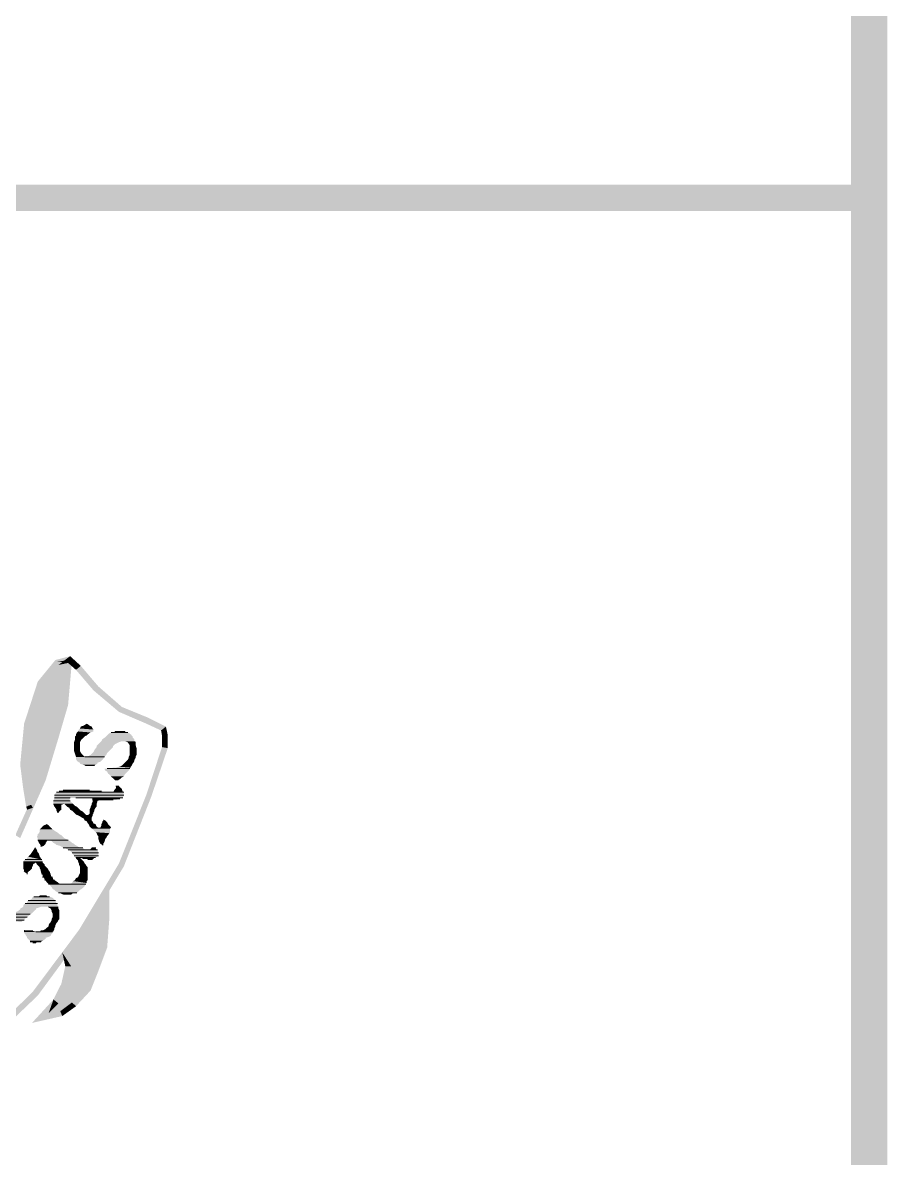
# Model space of a CAD drawing. Header units: inches. Extents: x 0.9 to 46, y 0.8 to 32.4.
# Drawn here: x 44.573 to 46.048, y 8.179 to 10.114 of the extents above; entities that cross this region are included whole.
import ezdxf

# ---------------------------------------------------------------- set-up
doc = ezdxf.new("R2010")
doc.units = ezdxf.units.IN
doc.header["$MEASUREMENT"] = 0
doc.layers.add('PDF_Geometry', color=7, linetype='Continuous')
doc.layers.add('PDF_Solid Fills', color=7, linetype='Continuous')

msp = doc.modelspace()

# ---------------------------------------------------------------- linework, layer by layer
at = {"layer": 'PDF_Geometry', "lineweight": 9}
for points in [[(44.6508, 9.0282), (44.6524, 9.0282)], [(44.7276, 8.9048), (44.7241, 8.9048), (44.7525, 8.9048)], [(44.7276, 8.9048), (44.7525, 8.9048)], [(44.7359, 8.9065), (44.7308, 8.9065), (44.7474, 8.9065)], [(44.7359, 8.9065), (44.7474, 8.9065)], [(44.7525, 8.8882), (44.7659, 8.8882)], [(44.7525, 8.8882), (44.7659, 8.8882)], [(44.661, 8.8782), (44.671, 8.8782)], [(44.661, 8.8782), (44.671, 8.8782)], [(44.6843, 8.8632), (44.6792, 8.8632), (44.7127, 8.8632)], [(44.6843, 8.8632), (44.7126, 8.8632)], [(44.6807, 8.8482), (44.6957, 8.8482)], [(44.6807, 8.8482), (44.6958, 8.8482)], [(44.6859, 8.8482), (44.6957, 8.8482), (44.691, 8.8482)], [(44.7225, 8.8432), (44.7174, 8.8432), (44.7557, 8.8432)], [(44.7225, 8.8432), (44.7559, 8.8432)], [(44.6358, 8.8048), (44.7074, 8.8048)], [(44.6358, 8.8048), (44.7076, 8.8048)], [(44.6441, 8.8065), (44.6425, 8.8065), (44.6874, 8.8065)], [(44.6476, 8.8065), (44.6441, 8.8065), (44.6776, 8.8065)], [(44.6441, 8.8065), (44.6874, 8.8065)], [(44.6476, 8.8065), (44.6776, 8.8065)], [(44.7324, 8.8082), (44.7308, 8.8082), (44.7426, 8.8082)], [(44.7324, 8.8132), (44.7374, 8.8132)], [(44.7324, 8.8082), (44.7424, 8.8082)], [(44.6259, 8.7882), (44.6542, 8.7882)], [(44.6259, 8.7882), (44.6543, 8.7882)], [(44.6275, 8.7982), (44.7458, 8.7982)], [(44.6275, 8.7982), (44.7458, 8.7982)], [(44.6275, 8.7932), (44.6541, 8.7932)], [(44.6275, 8.7932), (44.6541, 8.7932)], [(44.6342, 8.8032), (44.631, 8.8032), (44.7458, 8.8032)], [(44.631, 8.8032), (44.746, 8.8032)], [(44.631, 8.8032), (44.746, 8.8032)], [(44.6342, 8.8032), (44.7458, 8.8032)], [(44.6642, 8.7932), (44.7426, 8.7932)], [(44.6642, 8.7932), (44.7442, 8.7932), (44.7426, 8.7932)], [(44.6874, 8.7932), (44.7426, 8.7932)], [(44.6874, 8.7932), (44.7424, 8.7932)], [(44.6926, 8.7915), (44.7376, 8.7915)], [(44.6926, 8.7915), (44.7391, 8.7915), (44.7375, 8.7915)], [(44.6926, 8.7898), (44.7226, 8.7898)], [(44.6926, 8.7898), (44.7276, 8.7898), (44.7225, 8.7898)], [(44.6326, 8.7682), (44.6342, 8.7682)], [(44.6141, 8.7482), (44.6176, 8.7465), (44.6176, 8.7465)], [(44.6693, 8.7632), (44.6926, 8.7632)], [(44.6693, 8.7632), (44.6926, 8.7632)], [(44.691, 8.7415), (44.706, 8.7415)], [(44.691, 8.7415), (44.706, 8.7415)], [(44.706, 8.7415), (44.7226, 8.7415)], [(44.706, 8.7415), (44.7226, 8.7415)], [(44.5943, 8.7082), (44.5975, 8.7032), (44.5975, 8.7032)], [(44.5991, 8.7215), (44.6507, 8.7215)], [(44.5991, 8.7215), (44.6507, 8.7215)], [(44.6425, 8.7082), (44.676, 8.7082)], [(44.6425, 8.7082), (44.676, 8.7082)], [(44.6941, 8.7082), (44.691, 8.7082), (44.6977, 8.7082)], [(44.6941, 8.7082), (44.6975, 8.7082)], [(44.7091, 8.7132), (44.7108, 8.7132)], [(44.6508, 8.7048), (44.7008, 8.7048)], [(44.6508, 8.7048), (44.7008, 8.7048)], [(44.6575, 8.6998), (44.7025, 8.6998)], [(44.6575, 8.6998), (44.7025, 8.6998)], [(44.661, 8.6948), (44.7024, 8.6948)], [(44.661, 8.6948), (44.7026, 8.6948)], [(44.6642, 8.6915), (44.6958, 8.6915)], [(44.6642, 8.6915), (44.6977, 8.6915), (44.6957, 8.6915)], [(44.676, 8.6898), (44.6926, 8.6898)], [(44.676, 8.6898), (44.6941, 8.6898), (44.6926, 8.6898)], [(44.6874, 8.7048), (44.6859, 8.7048), (44.6993, 8.7048)], [(44.6874, 8.7048), (44.6991, 8.7048)], [(44.5793, 8.6882), (44.5774, 8.6882), (44.6058, 8.6882)], [(44.5793, 8.6882), (44.606, 8.6882)], [(44.6843, 8.6882), (44.6926, 8.6882), (44.6874, 8.6882)], [(44.5758, 8.6682), (44.5809, 8.6649), (44.5809, 8.6649)], [(44.5809, 8.6632), (44.5809, 8.6648)], [(44.6058, 8.6632), (44.6208, 8.6632)], [(44.6058, 8.6632), (44.6208, 8.6632)], [(44.6074, 8.6582), (44.6243, 8.6582)], [(44.6074, 8.6582), (44.6243, 8.6582)], [(44.6109, 8.6532), (44.6275, 8.6532)], [(44.6109, 8.6532), (44.6275, 8.6532)], [(44.6176, 8.6465), (44.6807, 8.6465)], [(44.6176, 8.6465), (44.6809, 8.6465)], [(44.6342, 8.6315), (44.6642, 8.6315)], [(44.6342, 8.6315), (44.6658, 8.6315), (44.6642, 8.6315)], [(44.6342, 8.6315), (44.661, 8.6315)], [(44.6342, 8.6315), (44.6642, 8.6315), (44.661, 8.6315)], [(44.5793, 8.6132), (44.5774, 8.6132), (44.6326, 8.6132)], [(44.5793, 8.6132), (44.6326, 8.6132)], [(44.5841, 8.6182), (44.5825, 8.6182), (44.6291, 8.6182)], [(44.5841, 8.6182), (44.6291, 8.6182)], [(44.5943, 8.6248), (44.5924, 8.6248), (44.6192, 8.6248)], [(44.5991, 8.6248), (44.5943, 8.6248), (44.6176, 8.6248)], [(44.5943, 8.6248), (44.6192, 8.6248)], [(44.5991, 8.6248), (44.6176, 8.6248)], [(44.6042, 8.6265), (44.6026, 8.6265), (44.6141, 8.6265)], [(44.6093, 8.6265), (44.6042, 8.6265), (44.6125, 8.6265)], [(44.6042, 8.6265), (44.6141, 8.6265)], [(44.5509, 8.5949), (44.5458, 8.5949), (44.586, 8.5949)], [(44.5509, 8.5949), (44.5859, 8.5949)], [(44.5375, 8.5898), (44.5792, 8.5898)], [(44.5375, 8.5898), (44.5809, 8.5898), (44.5793, 8.5898)], [(44.541, 8.5848), (44.5743, 8.5848)], [(44.541, 8.5848), (44.5758, 8.5848), (44.5742, 8.5848)], [(44.5758, 8.5665), (44.5808, 8.5665)], [(44.5758, 8.5665), (44.5809, 8.5665)], [(44.5758, 8.5665), (44.5908, 8.5665)], [(44.5758, 8.5665), (44.5908, 8.5665)], [(44.601, 8.5649), (44.5959, 8.5649), (44.6243, 8.5649)], [(44.601, 8.5649), (44.6243, 8.5649)], [(44.6058, 8.5665), (44.6042, 8.5665), (44.6259, 8.5665)], [(44.6058, 8.5665), (44.6258, 8.5665)], [(44.586, 8.5482), (44.6026, 8.5482)], [(44.586, 8.5482), (44.6042, 8.5482), (44.6026, 8.5482)], [(44.5908, 8.5465), (44.5958, 8.5465)]]:
    msp.add_lwpolyline(points, close=True, dxfattribs=at)
at = {"layer": 'PDF_Solid Fills', "lineweight": 9, "transparency": 33554559}
for points in [[(46.0476, 32.3527), (45.9857, 32.2895), (46.0476, 0.755)], [(45.9857, 32.2895), (46.0476, 0.755), (45.9857, 0.8183)], [(42.0543, 9.8382), (42.0543, 9.7932), (46.0157, 9.8382)], [(42.0543, 9.7932), (46.0157, 9.8382), (46.0157, 9.7932)], [(44.6291, 9.0282), (44.6074, 8.9865), (44.5991, 8.9915)], [(44.6342, 9.0198), (44.6291, 9.0282), (44.6074, 8.9865)], [(44.6543, 9.0348), (44.6342, 9.0198), (44.6291, 9.0282)], [(44.6508, 9.0232), (44.6543, 9.0348), (44.6342, 9.0198)], [(44.6409, 8.9532), (44.6508, 8.9515), (44.6476, 9.0282)], [(44.6508, 8.9515), (44.6476, 9.0282), (44.6575, 9.0282)], [(44.6725, 9.0182), (44.6508, 9.0232), (44.6543, 9.0348)], [(44.6642, 9.0115), (44.6725, 9.0182), (44.6508, 9.0232)], [(44.7024, 8.9832), (44.6642, 9.0115), (44.6725, 9.0182)], [(44.6941, 8.9765), (44.7024, 8.9832), (44.6642, 9.0115)], [(44.5991, 8.9915), (44.586, 8.9182), (44.5758, 8.9198)], [(44.6074, 8.9865), (44.5991, 8.9915), (44.586, 8.9182)], [(44.7426, 8.9482), (44.6941, 8.9765), (44.7024, 8.9832)], [(44.7375, 8.9399), (44.7426, 8.9482), (44.6941, 8.9765)], [(44.6243, 8.8965), (44.6342, 8.8948), (44.6409, 8.9532)], [(44.6342, 8.8948), (44.6409, 8.9532), (44.6508, 8.9515)], [(44.7876, 8.9298), (44.7375, 8.9399), (44.7426, 8.9482)], [(44.7841, 8.9198), (44.7876, 8.9298), (44.7375, 8.9399)], [(44.8176, 8.9148), (44.7841, 8.9198), (44.7876, 8.9298)], [(44.5758, 8.9198), (44.5793, 8.8498), (44.5691, 8.8498)], [(44.586, 8.9182), (44.5758, 8.9198), (44.5793, 8.8498)], [(44.6658, 8.9048), (44.6642, 8.9015), (44.6843, 8.9015)], [(44.6642, 8.9015), (44.6642, 8.8998), (44.6827, 8.8998)], [(44.6642, 8.9015), (44.6843, 8.9015), (44.6827, 8.8998)], [(44.6677, 8.9065), (44.6658, 8.9048), (44.689, 8.9048)], [(44.6658, 8.9048), (44.689, 8.9048), (44.6843, 8.9015)], [(44.6693, 8.9098), (44.6677, 8.9065), (44.6941, 8.9065)], [(44.6677, 8.9065), (44.6941, 8.9065), (44.689, 8.9048)], [(44.6709, 8.9115), (44.6693, 8.9098), (44.6941, 8.9098)], [(44.6693, 8.9098), (44.6941, 8.9098), (44.6941, 8.9065)], [(44.6725, 8.9148), (44.6709, 8.9115), (44.6926, 8.9115)], [(44.6709, 8.9115), (44.6926, 8.9115), (44.6941, 8.9098)], [(44.6776, 8.9165), (44.6725, 8.9148), (44.691, 8.9148)], [(44.6725, 8.9148), (44.691, 8.9148), (44.6926, 8.9115)], [(44.6827, 8.9198), (44.6776, 8.9165), (44.6874, 8.9165)], [(44.6776, 8.9165), (44.6874, 8.9165), (44.691, 8.9148)], [(44.719, 8.9015), (44.7158, 8.8982), (44.7608, 8.8982)], [(44.7209, 8.9032), (44.719, 8.9015), (44.7576, 8.9015)], [(44.719, 8.9015), (44.7576, 8.9015), (44.7608, 8.8982)], [(44.7241, 8.9048), (44.7209, 8.9032), (44.7557, 8.9032)], [(44.7209, 8.9032), (44.7557, 8.9032), (44.7576, 8.9015)], [(44.7241, 8.9048), (44.7525, 8.9048), (44.7557, 8.9032)], [(44.7308, 8.9065), (44.7276, 8.9048), (44.7509, 8.9048)], [(44.7308, 8.9065), (44.7474, 8.9065), (44.7509, 8.9048)], [(44.8093, 8.9082), (44.8176, 8.9148), (44.7841, 8.9198)], [(44.8208, 8.8998), (44.8093, 8.9082), (44.8176, 8.9148)], [(44.8109, 8.8998), (44.8208, 8.8998), (44.8093, 8.9082)], [(44.6042, 8.8265), (44.6125, 8.8232), (44.6243, 8.8965)], [(44.6125, 8.8232), (44.6243, 8.8965), (44.6342, 8.8948)], [(44.6626, 8.8932), (44.661, 8.8882), (44.6709, 8.8882)], [(44.661, 8.8882), (44.661, 8.8832), (44.6709, 8.8832)], [(44.661, 8.8882), (44.6709, 8.8882), (44.6709, 8.8832)], [(44.661, 8.8832), (44.661, 8.8782), (44.6709, 8.8782)], [(44.661, 8.8832), (44.6709, 8.8832), (44.6709, 8.8782)], [(44.6642, 8.8998), (44.6626, 8.8982), (44.6792, 8.8982)], [(44.6626, 8.8982), (44.6626, 8.8948), (44.676, 8.8948)], [(44.6626, 8.8982), (44.6792, 8.8982), (44.676, 8.8948)], [(44.6626, 8.8948), (44.6626, 8.8932), (44.674, 8.8932)], [(44.6626, 8.8948), (44.676, 8.8948), (44.674, 8.8932)], [(44.6626, 8.8932), (44.674, 8.8932), (44.6709, 8.8882)], [(44.6642, 8.8998), (44.6827, 8.8998), (44.6792, 8.8982)], [(44.7024, 8.8848), (44.6993, 8.8815), (44.7276, 8.8815)], [(44.704, 8.8865), (44.7024, 8.8848), (44.7308, 8.8848)], [(44.7024, 8.8848), (44.7308, 8.8848), (44.7276, 8.8815)], [(44.706, 8.8882), (44.704, 8.8865), (44.734, 8.8865)], [(44.704, 8.8865), (44.734, 8.8865), (44.7308, 8.8848)], [(44.7076, 8.8899), (44.706, 8.8882), (44.7375, 8.8882)], [(44.706, 8.8882), (44.7375, 8.8882), (44.734, 8.8865)], [(44.7091, 8.8932), (44.7076, 8.8899), (44.764, 8.8899)], [(44.7076, 8.8899), (44.7426, 8.8899), (44.7375, 8.8882)], [(44.7142, 8.8965), (44.7091, 8.8932), (44.764, 8.8932)], [(44.7091, 8.8932), (44.764, 8.8932), (44.764, 8.8899)], [(44.7158, 8.8982), (44.7142, 8.8965), (44.7608, 8.8965)], [(44.7142, 8.8965), (44.7608, 8.8965), (44.764, 8.8932)], [(44.7158, 8.8982), (44.7608, 8.8982), (44.7608, 8.8965)], [(44.7474, 8.8899), (44.7525, 8.8882), (44.7659, 8.8882)], [(44.7474, 8.8899), (44.764, 8.8899), (44.7659, 8.8882)], [(44.7525, 8.8882), (44.7557, 8.8832), (44.7659, 8.8832)], [(44.7525, 8.8882), (44.7659, 8.8882), (44.7659, 8.8832)], [(44.7557, 8.8832), (44.7557, 8.8782), (44.7675, 8.8782)], [(44.7557, 8.8832), (44.7659, 8.8832), (44.7675, 8.8782)], [(44.8109, 8.8798), (44.8208, 8.8782), (44.8109, 8.8998)], [(44.8208, 8.8782), (44.8109, 8.8998), (44.8208, 8.8998)], [(44.661, 8.8782), (44.661, 8.8732), (44.6709, 8.8732)], [(44.661, 8.8782), (44.6709, 8.8782), (44.6709, 8.8732)], [(44.661, 8.8732), (44.6626, 8.8682), (44.674, 8.8682)], [(44.661, 8.8732), (44.6709, 8.8732), (44.674, 8.8682)], [(44.6626, 8.8682), (44.6642, 8.8632), (44.6792, 8.8632)], [(44.6626, 8.8682), (44.674, 8.8682), (44.6792, 8.8632)], [(44.6642, 8.8632), (44.6642, 8.8598), (44.7107, 8.8598)], [(44.6642, 8.8632), (44.7127, 8.8632), (44.7107, 8.8598)], [(44.6859, 8.8648), (44.6843, 8.8632), (44.7127, 8.8632)], [(44.689, 8.8665), (44.6859, 8.8648), (44.7142, 8.8648)], [(44.6859, 8.8648), (44.7142, 8.8648), (44.7127, 8.8632)], [(44.6926, 8.8698), (44.689, 8.8665), (44.7158, 8.8665)], [(44.689, 8.8665), (44.7158, 8.8665), (44.7142, 8.8648)], [(44.6941, 8.8715), (44.6926, 8.8698), (44.7174, 8.8698)], [(44.6926, 8.8698), (44.7174, 8.8698), (44.7158, 8.8665)], [(44.6957, 8.8748), (44.6941, 8.8715), (44.719, 8.8715)], [(44.6941, 8.8715), (44.719, 8.8715), (44.7174, 8.8698)], [(44.6993, 8.8798), (44.6957, 8.8748), (44.7225, 8.8748)], [(44.6957, 8.8748), (44.7225, 8.8748), (44.719, 8.8715)], [(44.6993, 8.8815), (44.6993, 8.8798), (44.7276, 8.8798)], [(44.6993, 8.8815), (44.7276, 8.8815), (44.7276, 8.8798)], [(44.6993, 8.8798), (44.7276, 8.8798), (44.7225, 8.8748)], [(44.7557, 8.8665), (44.7541, 8.8632), (44.7659, 8.8632)], [(44.7541, 8.8632), (44.7541, 8.8615), (44.7659, 8.8615)], [(44.7541, 8.8632), (44.7659, 8.8632), (44.7659, 8.8615)], [(44.7557, 8.8782), (44.7557, 8.8765), (44.7675, 8.8765)], [(44.7557, 8.8782), (44.7675, 8.8782), (44.7675, 8.8765)], [(44.7557, 8.8765), (44.7557, 8.8682), (44.7675, 8.8682)], [(44.7557, 8.8765), (44.7675, 8.8765), (44.7675, 8.8682)], [(44.7557, 8.8682), (44.7557, 8.8665), (44.7675, 8.8665)], [(44.7557, 8.8682), (44.7675, 8.8682), (44.7675, 8.8665)], [(44.7557, 8.8665), (44.7675, 8.8665), (44.7659, 8.8632)], [(44.7841, 8.7982), (44.7924, 8.7948), (44.8109, 8.8798)], [(44.7924, 8.7948), (44.8109, 8.8798), (44.8208, 8.8782)], [(44.5793, 8.8498), (44.5691, 8.8498), (44.5841, 8.8115)], [(44.5691, 8.8498), (44.5841, 8.8115), (44.5742, 8.8098)], [(44.6642, 8.8598), (44.6658, 8.8565), (44.7076, 8.8565)], [(44.6642, 8.8598), (44.7107, 8.8598), (44.7076, 8.8565)], [(44.6658, 8.8565), (44.6677, 8.8549), (44.706, 8.8549)], [(44.6658, 8.8565), (44.7076, 8.8565), (44.706, 8.8549)], [(44.6677, 8.8549), (44.6709, 8.8532), (44.7008, 8.8532)], [(44.6677, 8.8549), (44.706, 8.8549), (44.7008, 8.8532)], [(44.6709, 8.8532), (44.6709, 8.8515), (44.7008, 8.8515)], [(44.6709, 8.8532), (44.7008, 8.8532), (44.7008, 8.8515)], [(44.6709, 8.8515), (44.676, 8.8498), (44.6977, 8.8498)], [(44.6709, 8.8515), (44.7008, 8.8515), (44.6977, 8.8498)], [(44.676, 8.8498), (44.6807, 8.8482), (44.6957, 8.8482)], [(44.676, 8.8498), (44.6977, 8.8498), (44.6957, 8.8482)], [(44.7276, 8.8448), (44.7225, 8.8432), (44.7557, 8.8432)], [(44.7276, 8.8448), (44.7576, 8.8448), (44.7557, 8.8432)], [(44.7375, 8.8465), (44.7324, 8.8448), (44.7576, 8.8448)], [(44.7426, 8.8482), (44.7375, 8.8465), (44.7576, 8.8465)], [(44.7375, 8.8465), (44.7576, 8.8465), (44.7576, 8.8448)], [(44.7458, 8.8515), (44.7426, 8.8482), (44.7592, 8.8482)], [(44.7426, 8.8482), (44.7592, 8.8482), (44.7576, 8.8465)], [(44.7474, 8.8532), (44.7458, 8.8515), (44.7608, 8.8515)], [(44.7458, 8.8515), (44.7608, 8.8515), (44.7592, 8.8482)], [(44.7509, 8.8565), (44.7474, 8.8532), (44.7624, 8.8532)], [(44.7474, 8.8532), (44.7624, 8.8532), (44.7608, 8.8515)], [(44.7525, 8.8582), (44.7509, 8.8565), (44.764, 8.8565)], [(44.7509, 8.8565), (44.764, 8.8565), (44.7624, 8.8532)], [(44.7541, 8.8615), (44.7525, 8.8582), (44.764, 8.8582)], [(44.7525, 8.8582), (44.764, 8.8582), (44.764, 8.8565)], [(44.7541, 8.8615), (44.7659, 8.8615), (44.764, 8.8582)], [(44.5608, 8.7298), (44.5691, 8.7248), (44.6042, 8.8265)], [(44.5691, 8.7248), (44.6042, 8.8265), (44.6125, 8.8232)], [(44.7127, 8.8432), (44.7142, 8.8398), (44.7541, 8.8398)], [(44.7127, 8.8432), (44.7557, 8.8432), (44.7541, 8.8398)], [(44.7142, 8.8398), (44.7174, 8.8382), (44.7525, 8.8382)], [(44.7142, 8.8398), (44.7541, 8.8398), (44.7525, 8.8382)], [(44.7174, 8.8382), (44.719, 8.8348), (44.749, 8.8348)], [(44.7174, 8.8382), (44.7525, 8.8382), (44.749, 8.8348)], [(44.719, 8.8348), (44.7209, 8.8332), (44.7474, 8.8332)], [(44.719, 8.8348), (44.749, 8.8348), (44.7474, 8.8332)], [(44.7209, 8.8332), (44.7241, 8.8298), (44.7458, 8.8298)], [(44.7209, 8.8332), (44.7474, 8.8332), (44.7458, 8.8298)], [(44.7241, 8.8298), (44.7257, 8.8282), (44.7426, 8.8282)], [(44.7241, 8.8298), (44.7458, 8.8298), (44.7426, 8.8282)], [(44.7257, 8.8282), (44.7276, 8.8265), (44.7407, 8.8265)], [(44.7257, 8.8282), (44.7426, 8.8282), (44.7407, 8.8265)], [(44.7276, 8.8265), (44.7308, 8.8232), (44.7359, 8.8232)], [(44.7276, 8.8265), (44.7407, 8.8265), (44.7359, 8.8232)], [(44.5841, 8.8115), (44.5742, 8.8098), (44.5876, 8.7815)], [(44.5742, 8.8098), (44.5876, 8.7815), (44.5793, 8.7782)], [(44.6358, 8.8048), (44.6342, 8.8032), (44.7127, 8.8032)], [(44.6425, 8.8065), (44.6358, 8.8048), (44.6977, 8.8048)], [(44.6358, 8.8048), (44.7076, 8.8048), (44.7127, 8.8032)], [(44.6425, 8.8065), (44.6874, 8.8065), (44.6977, 8.8048)], [(44.7308, 8.8082), (44.7276, 8.8032), (44.7442, 8.8032)], [(44.7308, 8.8082), (44.7426, 8.8082), (44.7442, 8.8032)], [(44.7324, 8.8132), (44.7324, 8.8082), (44.7426, 8.8082)], [(44.7324, 8.8132), (44.7375, 8.8132), (44.7426, 8.8082)], [(44.6275, 8.7932), (44.6259, 8.7882), (44.6527, 8.7882)], [(44.6259, 8.7882), (44.6259, 8.7849), (44.6575, 8.7849)], [(44.6259, 8.7882), (44.6543, 8.7882), (44.6575, 8.7849)], [(44.631, 8.8032), (44.6275, 8.7982), (44.7458, 8.7982)], [(44.6275, 8.7982), (44.6275, 8.7932), (44.7442, 8.7932)], [(44.6275, 8.7982), (44.7458, 8.7982), (44.7442, 8.7932)], [(44.6275, 8.7932), (44.6543, 8.7932), (44.6527, 8.7882)], [(44.631, 8.8032), (44.7458, 8.8032), (44.7458, 8.7982)], [(44.689, 8.7932), (44.6926, 8.7915), (44.7391, 8.7915)], [(44.689, 8.7932), (44.7426, 8.7932), (44.7391, 8.7915)], [(44.6926, 8.7865), (44.691, 8.7832), (44.6993, 8.7832)], [(44.6926, 8.7915), (44.6926, 8.7898), (44.7324, 8.7898)], [(44.6926, 8.7915), (44.7375, 8.7915), (44.7324, 8.7898)], [(44.6926, 8.7898), (44.6926, 8.7882), (44.7008, 8.7882)], [(44.6926, 8.7898), (44.706, 8.7898), (44.7008, 8.7882)], [(44.6926, 8.7882), (44.6926, 8.7865), (44.7008, 8.7865)], [(44.6926, 8.7882), (44.7008, 8.7882), (44.7008, 8.7865)], [(44.6926, 8.7865), (44.7008, 8.7865), (44.6993, 8.7832)], [(44.7375, 8.6815), (44.7458, 8.6765), (44.7841, 8.7982)], [(44.7458, 8.6765), (44.7841, 8.7982), (44.7924, 8.7948)], [(44.5876, 8.7815), (44.5793, 8.7782), (44.5908, 8.7765)], [(44.5793, 8.7782), (44.5908, 8.7765), (44.5809, 8.7732)], [(44.6259, 8.7849), (44.6259, 8.7832), (44.6591, 8.7832)], [(44.6259, 8.7849), (44.6575, 8.7849), (44.6591, 8.7832)], [(44.6259, 8.7832), (44.6259, 8.7815), (44.6393, 8.7815)], [(44.6259, 8.7832), (44.6441, 8.7832), (44.6393, 8.7815)], [(44.6259, 8.7815), (44.6275, 8.7782), (44.6393, 8.7782)], [(44.6259, 8.7815), (44.6393, 8.7815), (44.6393, 8.7782)], [(44.6275, 8.7782), (44.6291, 8.7765), (44.6393, 8.7765)], [(44.6275, 8.7782), (44.6393, 8.7782), (44.6393, 8.7765)], [(44.6291, 8.7765), (44.631, 8.7732), (44.6393, 8.7732)], [(44.6291, 8.7765), (44.6393, 8.7765), (44.6393, 8.7732)], [(44.631, 8.7732), (44.631, 8.7715), (44.6374, 8.7715)], [(44.631, 8.7732), (44.6393, 8.7732), (44.6374, 8.7715)], [(44.631, 8.7715), (44.6326, 8.7682), (44.6342, 8.7682)], [(44.631, 8.7715), (44.6374, 8.7715), (44.6342, 8.7682)], [(44.6441, 8.7832), (44.646, 8.7815), (44.661, 8.7815)], [(44.6441, 8.7832), (44.6591, 8.7832), (44.661, 8.7815)], [(44.646, 8.7815), (44.6476, 8.7798), (44.6626, 8.7798)], [(44.646, 8.7815), (44.661, 8.7815), (44.6626, 8.7798)], [(44.6476, 8.7798), (44.6492, 8.7782), (44.6658, 8.7782)], [(44.6476, 8.7798), (44.6626, 8.7798), (44.6658, 8.7782)], [(44.6492, 8.7782), (44.6527, 8.7765), (44.6677, 8.7765)], [(44.6492, 8.7782), (44.6658, 8.7782), (44.6677, 8.7765)], [(44.6527, 8.7765), (44.6543, 8.7732), (44.6709, 8.7732)], [(44.6527, 8.7765), (44.6677, 8.7765), (44.6709, 8.7732)], [(44.6543, 8.7732), (44.6575, 8.7715), (44.6725, 8.7715)], [(44.6543, 8.7732), (44.6709, 8.7732), (44.6725, 8.7715)], [(44.6575, 8.7715), (44.6591, 8.7699), (44.676, 8.7699)], [(44.6575, 8.7715), (44.6725, 8.7715), (44.676, 8.7699)], [(44.6591, 8.7699), (44.661, 8.7682), (44.6776, 8.7682)], [(44.6591, 8.7699), (44.676, 8.7699), (44.6776, 8.7682)], [(44.661, 8.7682), (44.6642, 8.7648), (44.6807, 8.7648)], [(44.661, 8.7682), (44.6776, 8.7682), (44.6807, 8.7648)], [(44.6874, 8.7665), (44.6859, 8.7648), (44.6926, 8.7648)], [(44.689, 8.7765), (44.6874, 8.7732), (44.6957, 8.7732)], [(44.6874, 8.7732), (44.6874, 8.7715), (44.6957, 8.7715)], [(44.6874, 8.7732), (44.6957, 8.7732), (44.6957, 8.7715)], [(44.6874, 8.7715), (44.6874, 8.7682), (44.6941, 8.7682)], [(44.6874, 8.7715), (44.6957, 8.7715), (44.6941, 8.7682)], [(44.6874, 8.7682), (44.6874, 8.7665), (44.6941, 8.7665)], [(44.6874, 8.7682), (44.6941, 8.7682), (44.6941, 8.7665)], [(44.6874, 8.7665), (44.6941, 8.7665), (44.6926, 8.7648)], [(44.691, 8.7815), (44.689, 8.7782), (44.6993, 8.7782)], [(44.689, 8.7782), (44.689, 8.7765), (44.6977, 8.7765)], [(44.689, 8.7782), (44.6993, 8.7782), (44.6977, 8.7765)], [(44.689, 8.7765), (44.6977, 8.7765), (44.6957, 8.7732)], [(44.691, 8.7832), (44.691, 8.7815), (44.6993, 8.7815)], [(44.691, 8.7832), (44.6993, 8.7832), (44.6993, 8.7815)], [(44.691, 8.7815), (44.6993, 8.7815), (44.6993, 8.7782)], [(44.6141, 8.7482), (44.6093, 8.7465), (44.6176, 8.7465)], [(44.6642, 8.7648), (44.6693, 8.7632), (44.6827, 8.7632)], [(44.6642, 8.7648), (44.6807, 8.7648), (44.6827, 8.7632)], [(44.6693, 8.7632), (44.674, 8.7598), (44.691, 8.7598)], [(44.6693, 8.7632), (44.6926, 8.7632), (44.691, 8.7598)], [(44.674, 8.7598), (44.6776, 8.7582), (44.691, 8.7582)], [(44.674, 8.7598), (44.691, 8.7598), (44.691, 8.7582)], [(44.6776, 8.7582), (44.6792, 8.7548), (44.691, 8.7548)], [(44.6776, 8.7582), (44.691, 8.7582), (44.691, 8.7548)], [(44.6792, 8.7548), (44.6827, 8.7532), (44.6926, 8.7532)], [(44.6792, 8.7548), (44.691, 8.7548), (44.6926, 8.7532)], [(44.6859, 8.7648), (44.6827, 8.7632), (44.6926, 8.7632)], [(44.6827, 8.7532), (44.6843, 8.7499), (44.6941, 8.7499)], [(44.6827, 8.7532), (44.6926, 8.7532), (44.6941, 8.7499)], [(44.6843, 8.7499), (44.6859, 8.7482), (44.6977, 8.7482)], [(44.6843, 8.7499), (44.6941, 8.7499), (44.6977, 8.7482)], [(44.6859, 8.7648), (44.6926, 8.7648), (44.6926, 8.7632)], [(44.6859, 8.7482), (44.6874, 8.7448), (44.6993, 8.7448)], [(44.6859, 8.7482), (44.6977, 8.7482), (44.6993, 8.7448)], [(44.7091, 8.7515), (44.7076, 8.7482), (44.719, 8.7482)], [(44.7076, 8.7482), (44.7076, 8.7465), (44.7209, 8.7465)], [(44.7076, 8.7482), (44.719, 8.7482), (44.7209, 8.7465)], [(44.7107, 8.7548), (44.7091, 8.7532), (44.7158, 8.7532)], [(44.7091, 8.7532), (44.7091, 8.7515), (44.7174, 8.7515)], [(44.7091, 8.7532), (44.7158, 8.7532), (44.7174, 8.7515)], [(44.7091, 8.7515), (44.7174, 8.7515), (44.719, 8.7482)], [(44.7107, 8.7565), (44.7107, 8.7548), (44.7142, 8.7548)], [(44.7107, 8.7548), (44.7142, 8.7548), (44.7158, 8.7532)], [(44.5991, 8.7298), (44.5975, 8.7265), (44.6425, 8.7265)], [(44.601, 8.7332), (44.5991, 8.7315), (44.6358, 8.7315)], [(44.5991, 8.7315), (44.5991, 8.7298), (44.6393, 8.7298)], [(44.5991, 8.7315), (44.6358, 8.7315), (44.6393, 8.7298)], [(44.5991, 8.7298), (44.6393, 8.7298), (44.6425, 8.7265)], [(44.6026, 8.7365), (44.601, 8.7332), (44.6342, 8.7332)], [(44.601, 8.7332), (44.6342, 8.7332), (44.6358, 8.7315)], [(44.6042, 8.7415), (44.6026, 8.7398), (44.6243, 8.7398)], [(44.6026, 8.7398), (44.6026, 8.7365), (44.6291, 8.7365)], [(44.6026, 8.7398), (44.6243, 8.7398), (44.6291, 8.7365)], [(44.6026, 8.7365), (44.6291, 8.7365), (44.6342, 8.7332)], [(44.6074, 8.7448), (44.6042, 8.7415), (44.6227, 8.7415)], [(44.6042, 8.7415), (44.6227, 8.7415), (44.6243, 8.7398)], [(44.6093, 8.7465), (44.6074, 8.7448), (44.6192, 8.7448)], [(44.6074, 8.7448), (44.6192, 8.7448), (44.6227, 8.7415)], [(44.6093, 8.7465), (44.6176, 8.7465), (44.6192, 8.7448)], [(44.6874, 8.7448), (44.689, 8.7432), (44.7008, 8.7432)], [(44.6874, 8.7448), (44.6993, 8.7448), (44.7008, 8.7432)], [(44.689, 8.7432), (44.691, 8.7415), (44.706, 8.7415)], [(44.689, 8.7432), (44.7008, 8.7432), (44.706, 8.7415)], [(44.6926, 8.7415), (44.6926, 8.7398), (44.7225, 8.7398)], [(44.6926, 8.7415), (44.7225, 8.7415), (44.7225, 8.7398)], [(44.6926, 8.7398), (44.6977, 8.7348), (44.7225, 8.7348)], [(44.6926, 8.7398), (44.7225, 8.7398), (44.7225, 8.7348)], [(44.6977, 8.7348), (44.6993, 8.7332), (44.7209, 8.7332)], [(44.6977, 8.7348), (44.7225, 8.7348), (44.7209, 8.7332)], [(44.6993, 8.7332), (44.7008, 8.7298), (44.719, 8.7298)], [(44.6993, 8.7332), (44.7209, 8.7332), (44.719, 8.7298)], [(44.7008, 8.7298), (44.7024, 8.7282), (44.7174, 8.7282)], [(44.7008, 8.7298), (44.719, 8.7298), (44.7174, 8.7282)], [(44.7024, 8.7282), (44.7024, 8.7248), (44.7158, 8.7248)], [(44.7024, 8.7282), (44.7174, 8.7282), (44.7158, 8.7248)], [(44.7076, 8.7465), (44.706, 8.7432), (44.7241, 8.7432)], [(44.706, 8.7432), (44.706, 8.7415), (44.7225, 8.7415)], [(44.706, 8.7432), (44.7241, 8.7432), (44.7225, 8.7415)], [(44.7076, 8.7465), (44.7209, 8.7465), (44.7241, 8.7432)], [(44.5943, 8.7082), (44.5908, 8.7032), (44.5975, 8.7032)], [(44.5975, 8.7265), (44.5991, 8.7248), (44.6441, 8.7248)], [(44.5975, 8.7265), (44.6425, 8.7265), (44.6441, 8.7248)], [(44.5991, 8.7248), (44.5991, 8.7215), (44.6508, 8.7215)], [(44.5991, 8.7248), (44.6441, 8.7248), (44.6508, 8.7215)], [(44.5991, 8.7215), (44.601, 8.7165), (44.6125, 8.7165)], [(44.5991, 8.7215), (44.616, 8.7215), (44.6125, 8.7165)], [(44.601, 8.7165), (44.6026, 8.7149), (44.6125, 8.7149)], [(44.601, 8.7165), (44.6125, 8.7165), (44.6125, 8.7149)], [(44.6026, 8.7149), (44.6042, 8.7115), (44.6093, 8.7115)], [(44.6026, 8.7149), (44.6125, 8.7149), (44.6093, 8.7115)], [(44.6042, 8.7115), (44.6093, 8.7115), (44.6042, 8.7098)], [(44.6208, 8.7215), (44.6243, 8.7182), (44.6559, 8.7182)], [(44.6208, 8.7215), (44.6508, 8.7215), (44.6559, 8.7182)], [(44.6243, 8.7182), (44.6259, 8.7165), (44.6575, 8.7165)], [(44.6243, 8.7182), (44.6559, 8.7182), (44.6575, 8.7165)], [(44.6259, 8.7165), (44.6291, 8.7149), (44.661, 8.7149)], [(44.6259, 8.7165), (44.6575, 8.7165), (44.661, 8.7149)], [(44.6291, 8.7149), (44.631, 8.7132), (44.6626, 8.7132)], [(44.6291, 8.7149), (44.661, 8.7149), (44.6626, 8.7132)], [(44.631, 8.7132), (44.6374, 8.7115), (44.6658, 8.7115)], [(44.631, 8.7132), (44.6626, 8.7132), (44.6658, 8.7115)], [(44.6374, 8.7115), (44.6425, 8.7082), (44.6709, 8.7082)], [(44.6374, 8.7115), (44.6658, 8.7115), (44.6709, 8.7082)], [(44.646, 8.7082), (44.6476, 8.7065), (44.6776, 8.7065)], [(44.646, 8.7082), (44.676, 8.7082), (44.6776, 8.7065)], [(44.691, 8.7082), (44.6874, 8.7048), (44.6993, 8.7048)], [(44.691, 8.7082), (44.6977, 8.7082), (44.6993, 8.7048)], [(44.6977, 8.7098), (44.6941, 8.7082), (44.6977, 8.7082)], [(44.7024, 8.7248), (44.7024, 8.7232), (44.7142, 8.7232)], [(44.7024, 8.7248), (44.7158, 8.7248), (44.7142, 8.7232)], [(44.7024, 8.7232), (44.704, 8.7182), (44.7127, 8.7182)], [(44.7024, 8.7232), (44.7142, 8.7232), (44.7127, 8.7182)], [(44.704, 8.7182), (44.706, 8.7149), (44.7107, 8.7149)], [(44.704, 8.7182), (44.7127, 8.7182), (44.7107, 8.7149)], [(44.706, 8.7149), (44.7091, 8.7132), (44.7107, 8.7132)], [(44.706, 8.7149), (44.7107, 8.7149), (44.7107, 8.7132)], [(44.5825, 8.6932), (44.5793, 8.6882), (44.6058, 8.6882)], [(44.5876, 8.6982), (44.5825, 8.6932), (44.6026, 8.6932)], [(44.5825, 8.6932), (44.6026, 8.6932), (44.6058, 8.6882)], [(44.5908, 8.7032), (44.5876, 8.6982), (44.601, 8.6982)], [(44.5876, 8.6982), (44.601, 8.6982), (44.6026, 8.6932)], [(44.5908, 8.7032), (44.5975, 8.7032), (44.601, 8.6982)], [(44.6476, 8.7065), (44.6508, 8.7048), (44.6807, 8.7048)], [(44.6476, 8.7065), (44.6776, 8.7065), (44.6807, 8.7048)], [(44.6527, 8.7048), (44.6575, 8.6998), (44.7024, 8.6998)], [(44.6527, 8.7048), (44.7008, 8.7048), (44.7024, 8.6998)], [(44.6575, 8.6998), (44.661, 8.6948), (44.7024, 8.6948)], [(44.6575, 8.6998), (44.7024, 8.6998), (44.7024, 8.6948)], [(44.6626, 8.6948), (44.6642, 8.6915), (44.6977, 8.6915)], [(44.6626, 8.6948), (44.7024, 8.6948), (44.6977, 8.6915)], [(44.6642, 8.6915), (44.6642, 8.6898), (44.6725, 8.6898)], [(44.6642, 8.6915), (44.6709, 8.6915), (44.6725, 8.6898)], [(44.6642, 8.6898), (44.6677, 8.6865), (44.676, 8.6865)], [(44.6642, 8.6898), (44.6725, 8.6898), (44.676, 8.6865)], [(44.6709, 8.6915), (44.676, 8.6898), (44.6941, 8.6898)], [(44.6709, 8.6915), (44.6957, 8.6915), (44.6941, 8.6898)], [(44.6827, 8.6898), (44.6843, 8.6882), (44.6926, 8.6882)], [(44.6827, 8.6898), (44.6926, 8.6898), (44.6926, 8.6882)], [(44.5774, 8.6882), (44.5742, 8.6849), (44.6074, 8.6849)], [(44.5742, 8.6849), (44.5742, 8.6832), (44.5959, 8.6832)], [(44.5742, 8.6849), (44.5959, 8.6849), (44.5959, 8.6832)], [(44.5742, 8.6832), (44.5742, 8.6799), (44.5908, 8.6799)], [(44.5742, 8.6832), (44.5959, 8.6832), (44.5908, 8.6799)], [(44.5742, 8.6799), (44.5742, 8.6782), (44.5908, 8.6782)], [(44.5742, 8.6799), (44.5908, 8.6799), (44.5908, 8.6782)], [(44.5742, 8.6782), (44.5742, 8.6748), (44.5892, 8.6748)], [(44.5742, 8.6782), (44.5908, 8.6782), (44.5892, 8.6748)], [(44.5742, 8.6748), (44.5742, 8.6732), (44.5892, 8.6732)], [(44.5742, 8.6748), (44.5892, 8.6748), (44.5892, 8.6732)], [(44.5742, 8.6732), (44.5758, 8.6698), (44.586, 8.6698)], [(44.5742, 8.6732), (44.5892, 8.6732), (44.586, 8.6698)], [(44.5758, 8.6698), (44.5758, 8.6682), (44.5841, 8.6682)], [(44.5758, 8.6698), (44.586, 8.6698), (44.5841, 8.6682)], [(44.5774, 8.6882), (44.6058, 8.6882), (44.6074, 8.6849)], [(44.5959, 8.6849), (44.5959, 8.6832), (44.6074, 8.6832)], [(44.5959, 8.6849), (44.6074, 8.6849), (44.6074, 8.6832)], [(44.5959, 8.6832), (44.5975, 8.6799), (44.6109, 8.6799)], [(44.5959, 8.6832), (44.6074, 8.6832), (44.6109, 8.6799)], [(44.5975, 8.6799), (44.5991, 8.6782), (44.6109, 8.6782)], [(44.5975, 8.6799), (44.6109, 8.6799), (44.6109, 8.6782)], [(44.5991, 8.6782), (44.6026, 8.6748), (44.6141, 8.6748)], [(44.5991, 8.6782), (44.6109, 8.6782), (44.6141, 8.6748)], [(44.6026, 8.6748), (44.6026, 8.6732), (44.616, 8.6732)], [(44.6026, 8.6748), (44.6141, 8.6748), (44.616, 8.6732)], [(44.6026, 8.6732), (44.6042, 8.6698), (44.6176, 8.6698)], [(44.6026, 8.6732), (44.616, 8.6732), (44.6176, 8.6698)], [(44.6042, 8.6698), (44.6042, 8.6682), (44.6192, 8.6682)], [(44.6042, 8.6698), (44.6176, 8.6698), (44.6192, 8.6682)], [(44.6677, 8.6865), (44.6677, 8.6849), (44.6776, 8.6849)], [(44.6677, 8.6865), (44.676, 8.6865), (44.6776, 8.6849)], [(44.6677, 8.6849), (44.6693, 8.6815), (44.6792, 8.6815)], [(44.6677, 8.6849), (44.6776, 8.6849), (44.6792, 8.6815)], [(44.6693, 8.6815), (44.6693, 8.6799), (44.6807, 8.6799)], [(44.6693, 8.6815), (44.6792, 8.6815), (44.6807, 8.6799)], [(44.6693, 8.5682), (44.6776, 8.5632), (44.7375, 8.6815)], [(44.6693, 8.6799), (44.6709, 8.6765), (44.6827, 8.6765)], [(44.6693, 8.6799), (44.6807, 8.6799), (44.6827, 8.6765)], [(44.6709, 8.6765), (44.6709, 8.6748), (44.6843, 8.6748)], [(44.6709, 8.6765), (44.6827, 8.6765), (44.6843, 8.6748)], [(44.6709, 8.6748), (44.6709, 8.6715), (44.6843, 8.6715)], [(44.6709, 8.6748), (44.6843, 8.6748), (44.6843, 8.6715)], [(44.6709, 8.6715), (44.6709, 8.6698), (44.6843, 8.6698)], [(44.6709, 8.6715), (44.6843, 8.6715), (44.6843, 8.6698)], [(44.6709, 8.6698), (44.6709, 8.6649), (44.6843, 8.6649)], [(44.6709, 8.6698), (44.6843, 8.6698), (44.6843, 8.6649)], [(44.6776, 8.5632), (44.7375, 8.6815), (44.7458, 8.6765)], [(44.5758, 8.6682), (44.5841, 8.6682), (44.5809, 8.6649)], [(44.6042, 8.6682), (44.6058, 8.6632), (44.6208, 8.6632)], [(44.6042, 8.6682), (44.6192, 8.6682), (44.6208, 8.6632)], [(44.6074, 8.6632), (44.6074, 8.6582), (44.6227, 8.6582)], [(44.6074, 8.6632), (44.6208, 8.6632), (44.6227, 8.6582)], [(44.6093, 8.6582), (44.6109, 8.6532), (44.6259, 8.6532)], [(44.6093, 8.6582), (44.6243, 8.6582), (44.6259, 8.6532)], [(44.6125, 8.6532), (44.6141, 8.6498), (44.6326, 8.6498)], [(44.6125, 8.6532), (44.6275, 8.6532), (44.6326, 8.6498)], [(44.6591, 8.6515), (44.6575, 8.6482), (44.6827, 8.6482)], [(44.6626, 8.6532), (44.6591, 8.6515), (44.6827, 8.6515)], [(44.6591, 8.6515), (44.6827, 8.6515), (44.6827, 8.6482)], [(44.6642, 8.6565), (44.6626, 8.6532), (44.6843, 8.6532)], [(44.6626, 8.6532), (44.6843, 8.6532), (44.6827, 8.6515)], [(44.6677, 8.6582), (44.6642, 8.6565), (44.6843, 8.6565)], [(44.6642, 8.6565), (44.6843, 8.6565), (44.6843, 8.6532)], [(44.6709, 8.6649), (44.6677, 8.6582), (44.6843, 8.6582)], [(44.6677, 8.6582), (44.6843, 8.6582), (44.6843, 8.6565)], [(44.6709, 8.6649), (44.6843, 8.6649), (44.6843, 8.6582)], [(44.6141, 8.6498), (44.616, 8.6482), (44.6342, 8.6482)], [(44.6141, 8.6498), (44.6326, 8.6498), (44.6342, 8.6482)], [(44.616, 8.6482), (44.6176, 8.6465), (44.6374, 8.6465)], [(44.616, 8.6482), (44.6342, 8.6482), (44.6374, 8.6465)], [(44.6192, 8.6465), (44.6208, 8.6432), (44.6792, 8.6432)], [(44.6192, 8.6465), (44.6807, 8.6465), (44.6792, 8.6432)], [(44.6208, 8.6432), (44.6227, 8.6415), (44.6776, 8.6415)], [(44.6208, 8.6432), (44.6792, 8.6432), (44.6776, 8.6415)], [(44.6227, 8.6415), (44.6243, 8.6382), (44.674, 8.6382)], [(44.6227, 8.6415), (44.6776, 8.6415), (44.674, 8.6382)], [(44.6243, 8.6382), (44.6275, 8.6365), (44.6709, 8.6365)], [(44.6243, 8.6382), (44.674, 8.6382), (44.6709, 8.6365)], [(44.6275, 8.6365), (44.6291, 8.6348), (44.6693, 8.6348)], [(44.6275, 8.6365), (44.6709, 8.6365), (44.6693, 8.6348)], [(44.6291, 8.6348), (44.6342, 8.6315), (44.6658, 8.6315)], [(44.6291, 8.6348), (44.6693, 8.6348), (44.6658, 8.6315)], [(44.6374, 8.6315), (44.6393, 8.6299), (44.6575, 8.6299)], [(44.6374, 8.6315), (44.661, 8.6315), (44.6575, 8.6299)], [(44.6575, 8.6482), (44.6527, 8.6465), (44.6807, 8.6465)], [(44.6575, 8.6482), (44.6827, 8.6482), (44.6807, 8.6465)], [(44.7209, 8.6365), (44.7107, 8.6365), (44.7209, 8.5848)], [(44.7107, 8.6365), (44.7209, 8.5848), (44.7107, 8.5848)], [(44.5774, 8.6132), (44.5742, 8.6099), (44.6326, 8.6099)], [(44.5774, 8.6132), (44.6326, 8.6132), (44.6326, 8.6099)], [(44.5825, 8.6182), (44.5793, 8.6132), (44.631, 8.6132)], [(44.5825, 8.6182), (44.6291, 8.6182), (44.631, 8.6132)], [(44.5892, 8.6215), (44.5841, 8.6182), (44.6291, 8.6182)], [(44.5924, 8.6248), (44.5892, 8.6232), (44.6243, 8.6232)], [(44.5892, 8.6232), (44.5892, 8.6215), (44.6259, 8.6215)], [(44.5892, 8.6232), (44.6243, 8.6232), (44.6259, 8.6215)], [(44.5892, 8.6215), (44.6259, 8.6215), (44.6291, 8.6182)], [(44.5924, 8.6248), (44.6192, 8.6248), (44.6243, 8.6232)], [(44.6026, 8.6265), (44.5991, 8.6248), (44.616, 8.6248)], [(44.6026, 8.6265), (44.6141, 8.6265), (44.616, 8.6248)], [(44.6393, 8.6299), (44.6441, 8.6282), (44.6559, 8.6282)], [(44.6393, 8.6299), (44.6575, 8.6299), (44.6559, 8.6282)], [(44.5343, 8.5949), (44.5375, 8.5898), (44.5809, 8.5898)], [(44.5343, 8.5949), (44.586, 8.5949), (44.5809, 8.5898)], [(44.5576, 8.5965), (44.5509, 8.5949), (44.586, 8.5949)], [(44.5608, 8.5982), (44.5576, 8.5965), (44.5892, 8.5965)], [(44.5576, 8.5965), (44.5892, 8.5965), (44.586, 8.5949)], [(44.5643, 8.5998), (44.5608, 8.5982), (44.5908, 8.5982)], [(44.5608, 8.5982), (44.5908, 8.5982), (44.5892, 8.5965)], [(44.5691, 8.6032), (44.5643, 8.5998), (44.5924, 8.5998)], [(44.5643, 8.5998), (44.5924, 8.5998), (44.5908, 8.5982)], [(44.5726, 8.6065), (44.5691, 8.6048), (44.5959, 8.6048)], [(44.5691, 8.6048), (44.5691, 8.6032), (44.5959, 8.6032)], [(44.5691, 8.6048), (44.5959, 8.6048), (44.5959, 8.6032)], [(44.5691, 8.6032), (44.5959, 8.6032), (44.5924, 8.5998)], [(44.5742, 8.6082), (44.5726, 8.6065), (44.601, 8.6065)], [(44.5726, 8.6065), (44.601, 8.6065), (44.5959, 8.6048)], [(44.5742, 8.6099), (44.5742, 8.6082), (44.6342, 8.6082)], [(44.5742, 8.6099), (44.6326, 8.6099), (44.6342, 8.6082)], [(44.5742, 8.6082), (44.6058, 8.6082), (44.601, 8.6065)], [(44.616, 8.6082), (44.6176, 8.6065), (44.6342, 8.6065)], [(44.616, 8.6082), (44.6342, 8.6082), (44.6342, 8.6065)], [(44.6176, 8.6065), (44.6208, 8.6048), (44.6342, 8.6048)], [(44.6176, 8.6065), (44.6342, 8.6065), (44.6342, 8.6048)], [(44.6208, 8.6048), (44.6227, 8.6015), (44.6358, 8.6015)], [(44.6208, 8.6048), (44.6342, 8.6048), (44.6358, 8.6015)], [(44.6227, 8.6015), (44.6227, 8.5998), (44.6358, 8.5998)], [(44.6227, 8.6015), (44.6358, 8.6015), (44.6358, 8.5998)], [(44.6227, 8.5998), (44.6243, 8.5965), (44.6358, 8.5965)], [(44.6227, 8.5998), (44.6358, 8.5998), (44.6358, 8.5965)], [(44.6243, 8.5965), (44.6243, 8.5949), (44.6358, 8.5949)], [(44.6243, 8.5965), (44.6358, 8.5965), (44.6358, 8.5949)], [(44.6243, 8.5949), (44.6243, 8.5898), (44.6358, 8.5898)], [(44.6243, 8.5949), (44.6358, 8.5949), (44.6358, 8.5898)], [(44.5375, 8.5898), (44.541, 8.5848), (44.5758, 8.5848)], [(44.5375, 8.5898), (44.5793, 8.5898), (44.5758, 8.5848)], [(44.541, 8.5848), (44.5742, 8.5848), (44.571, 8.5815)], [(44.6176, 8.5748), (44.6141, 8.5715), (44.6275, 8.5715)], [(44.6192, 8.5799), (44.6176, 8.5765), (44.6291, 8.5765)], [(44.6176, 8.5765), (44.6176, 8.5748), (44.6291, 8.5748)], [(44.6176, 8.5765), (44.6291, 8.5765), (44.6291, 8.5748)], [(44.6176, 8.5748), (44.6291, 8.5748), (44.6275, 8.5715)], [(44.6208, 8.5815), (44.6192, 8.5799), (44.631, 8.5799)], [(44.6192, 8.5799), (44.631, 8.5799), (44.6291, 8.5765)], [(44.6227, 8.5848), (44.6208, 8.5815), (44.6326, 8.5815)], [(44.6208, 8.5815), (44.6326, 8.5815), (44.631, 8.5799)], [(44.6243, 8.5898), (44.6227, 8.5865), (44.6358, 8.5865)], [(44.6227, 8.5865), (44.6227, 8.5848), (44.6342, 8.5848)], [(44.6227, 8.5865), (44.6358, 8.5865), (44.6342, 8.5848)], [(44.6227, 8.5848), (44.6342, 8.5848), (44.6326, 8.5815)], [(44.6243, 8.5898), (44.6358, 8.5898), (44.6358, 8.5865)], [(44.7107, 8.5848), (44.7174, 8.5382), (44.7076, 8.5398)], [(44.7209, 8.5848), (44.7107, 8.5848), (44.7174, 8.5382)], [(44.5758, 8.5682), (44.5758, 8.5665), (44.5793, 8.5665)], [(44.5758, 8.5665), (44.5758, 8.5649), (44.5959, 8.5649)], [(44.5758, 8.5665), (44.5908, 8.5665), (44.5959, 8.5649)], [(44.5758, 8.5649), (44.5758, 8.5632), (44.6243, 8.5632)], [(44.5758, 8.5649), (44.6243, 8.5649), (44.6243, 8.5632)], [(44.5758, 8.5632), (44.5774, 8.5615), (44.6227, 8.5615)], [(44.5758, 8.5632), (44.6243, 8.5632), (44.6227, 8.5615)], [(44.5774, 8.5615), (44.5793, 8.5582), (44.6208, 8.5582)], [(44.5774, 8.5615), (44.6227, 8.5615), (44.6208, 8.5582)], [(44.5793, 8.5582), (44.5809, 8.5565), (44.6176, 8.5565)], [(44.5793, 8.5582), (44.6208, 8.5582), (44.6176, 8.5565)], [(44.5809, 8.5565), (44.5809, 8.5548), (44.6125, 8.5548)], [(44.5809, 8.5565), (44.6176, 8.5565), (44.6125, 8.5548)], [(44.5809, 8.5548), (44.5825, 8.5532), (44.6125, 8.5532)], [(44.5809, 8.5548), (44.6125, 8.5548), (44.6125, 8.5532)], [(44.5825, 8.5532), (44.586, 8.5498), (44.6074, 8.5498)], [(44.5825, 8.5532), (44.6125, 8.5532), (44.6074, 8.5498)], [(44.5908, 8.4632), (44.5991, 8.4565), (44.6693, 8.5682)], [(44.5991, 8.4565), (44.6693, 8.5682), (44.6776, 8.5632)], [(44.6042, 8.5665), (44.601, 8.5649), (44.6243, 8.5649)], [(44.6042, 8.5665), (44.6259, 8.5665), (44.6243, 8.5649)], [(44.6125, 8.5698), (44.6058, 8.5665), (44.6259, 8.5665)], [(44.6141, 8.5715), (44.6125, 8.5698), (44.6275, 8.5698)], [(44.6125, 8.5698), (44.6275, 8.5698), (44.6259, 8.5665)], [(44.6141, 8.5715), (44.6275, 8.5715), (44.6275, 8.5698)], [(44.586, 8.5498), (44.586, 8.5482), (44.6042, 8.5482)], [(44.586, 8.5498), (44.6074, 8.5498), (44.6042, 8.5482)], [(44.5876, 8.5482), (44.5908, 8.5465), (44.5959, 8.5465)], [(44.5876, 8.5482), (44.6026, 8.5482), (44.5959, 8.5465)], [(44.7076, 8.5398), (44.7024, 8.4982), (44.6941, 8.5015)], [(44.7174, 8.5382), (44.7076, 8.5398), (44.7024, 8.4982)], [(44.6559, 8.5065), (44.6409, 8.5298), (44.6508, 8.5315)], [(44.646, 8.5065), (44.6559, 8.5065), (44.6409, 8.5298)], [(44.6393, 8.4765), (44.6492, 8.4732), (44.646, 8.5065)], [(44.6492, 8.4732), (44.646, 8.5065), (44.6559, 8.5065)], [(44.6941, 8.5015), (44.689, 8.4648), (44.6807, 8.4715)], [(44.7024, 8.4982), (44.6941, 8.5015), (44.689, 8.4648)], [(44.6259, 8.4498), (44.6342, 8.4432), (44.6393, 8.4765)], [(44.6342, 8.4432), (44.6393, 8.4765), (44.6492, 8.4732)], [(44.4842, 8.3582), (44.4893, 8.3515), (44.5908, 8.4632)], [(44.4893, 8.3515), (44.5908, 8.4632), (44.5991, 8.4565)], [(44.6807, 8.4715), (44.6642, 8.4382), (44.6575, 8.4448)], [(44.689, 8.4648), (44.6807, 8.4715), (44.6642, 8.4382)], [(44.5892, 8.4098), (44.6176, 8.4265), (44.6259, 8.4498)], [(44.6176, 8.4265), (44.6259, 8.4498), (44.6342, 8.4432)], [(44.6575, 8.4448), (44.6409, 8.4215), (44.6374, 8.4298)], [(44.6642, 8.4382), (44.6575, 8.4448), (44.6409, 8.4215)], [(44.6409, 8.4215), (44.6374, 8.4298), (44.5892, 8.4098)], [(44.6374, 8.4298), (44.5892, 8.4098), (44.6176, 8.4265)]]:
    msp.add_solid(points, dxfattribs=at)
at = {"layer": 'PDF_Solid Fills', "color": 251, "lineweight": 9, "true_color": 0x4d4d4d, "transparency": 33554559}
for points in [[(44.631, 9.0248), (44.6042, 8.9898), (44.6492, 8.9898)], [(44.6508, 9.0282), (44.631, 9.0248), (44.6527, 9.0248)], [(44.631, 9.0248), (44.6527, 9.0248), (44.6492, 8.9898)], [(44.6508, 9.0282), (44.6527, 9.0282), (44.6527, 9.0248)], [(44.6042, 8.9898), (44.5924, 8.9532), (44.646, 8.9532)], [(44.6042, 8.9898), (44.6492, 8.9898), (44.646, 8.9532)], [(44.5924, 8.9532), (44.5809, 8.9182), (44.6358, 8.9182)], [(44.5924, 8.9532), (44.646, 8.9532), (44.6358, 8.9182)], [(44.5809, 8.9182), (44.5793, 8.8948), (44.6291, 8.8948)], [(44.5809, 8.9182), (44.6358, 8.9182), (44.6291, 8.8948)], [(44.5793, 8.8948), (44.5742, 8.8498), (44.616, 8.8498)], [(44.5793, 8.8948), (44.6291, 8.8948), (44.616, 8.8498)], [(44.5742, 8.8498), (44.5774, 8.8248), (44.6093, 8.8248)], [(44.5742, 8.8498), (44.616, 8.8498), (44.6093, 8.8248)], [(44.5774, 8.8248), (44.5793, 8.8098), (44.6026, 8.8098)], [(44.5774, 8.8248), (44.6093, 8.8248), (44.6026, 8.8098)], [(44.5793, 8.8098), (44.5825, 8.7798), (44.5892, 8.7798)], [(44.5793, 8.8098), (44.6026, 8.8098), (44.5892, 8.7798)], [(44.5825, 8.7798), (44.5892, 8.7798), (44.586, 8.7748)], [(44.7158, 8.6365), (44.6843, 8.5848), (44.7158, 8.5848)], [(44.6843, 8.5848), (44.6725, 8.5665), (44.7142, 8.5665)], [(44.6843, 8.5848), (44.7158, 8.5848), (44.7142, 8.5665)], [(44.6725, 8.5665), (44.6543, 8.5398), (44.7127, 8.5398)], [(44.6725, 8.5665), (44.7142, 8.5665), (44.7127, 8.5398)], [(44.6543, 8.5398), (44.646, 8.5298), (44.7091, 8.5298)], [(44.6543, 8.5398), (44.7127, 8.5398), (44.7091, 8.5298)], [(44.646, 8.5298), (44.6508, 8.5065), (44.7008, 8.5065)], [(44.646, 8.5298), (44.7091, 8.5298), (44.7008, 8.5065)], [(44.6492, 8.4998), (44.6441, 8.4748), (44.6874, 8.4748)], [(44.6508, 8.5065), (44.6492, 8.4998), (44.6993, 8.4998)], [(44.6492, 8.4998), (44.6993, 8.4998), (44.6874, 8.4748)], [(44.6508, 8.5065), (44.7008, 8.5065), (44.6993, 8.4998)], [(44.6409, 8.4682), (44.6291, 8.4465), (44.6658, 8.4465)], [(44.6441, 8.4748), (44.6409, 8.4682), (44.6843, 8.4682)], [(44.6409, 8.4682), (44.6843, 8.4682), (44.6658, 8.4465)], [(44.6441, 8.4748), (44.6874, 8.4748), (44.6843, 8.4682)], [(44.6243, 8.4415), (44.6109, 8.4265), (44.6393, 8.4265)], [(44.6291, 8.4465), (44.6243, 8.4415), (44.661, 8.4415)], [(44.6243, 8.4415), (44.661, 8.4415), (44.6393, 8.4265)], [(44.6291, 8.4465), (44.6658, 8.4465), (44.661, 8.4415)], [(44.6109, 8.4265), (44.6393, 8.4265), (44.6042, 8.4182)]]:
    msp.add_solid(points, dxfattribs=at)

doc.saveas('drawing.dxf')
